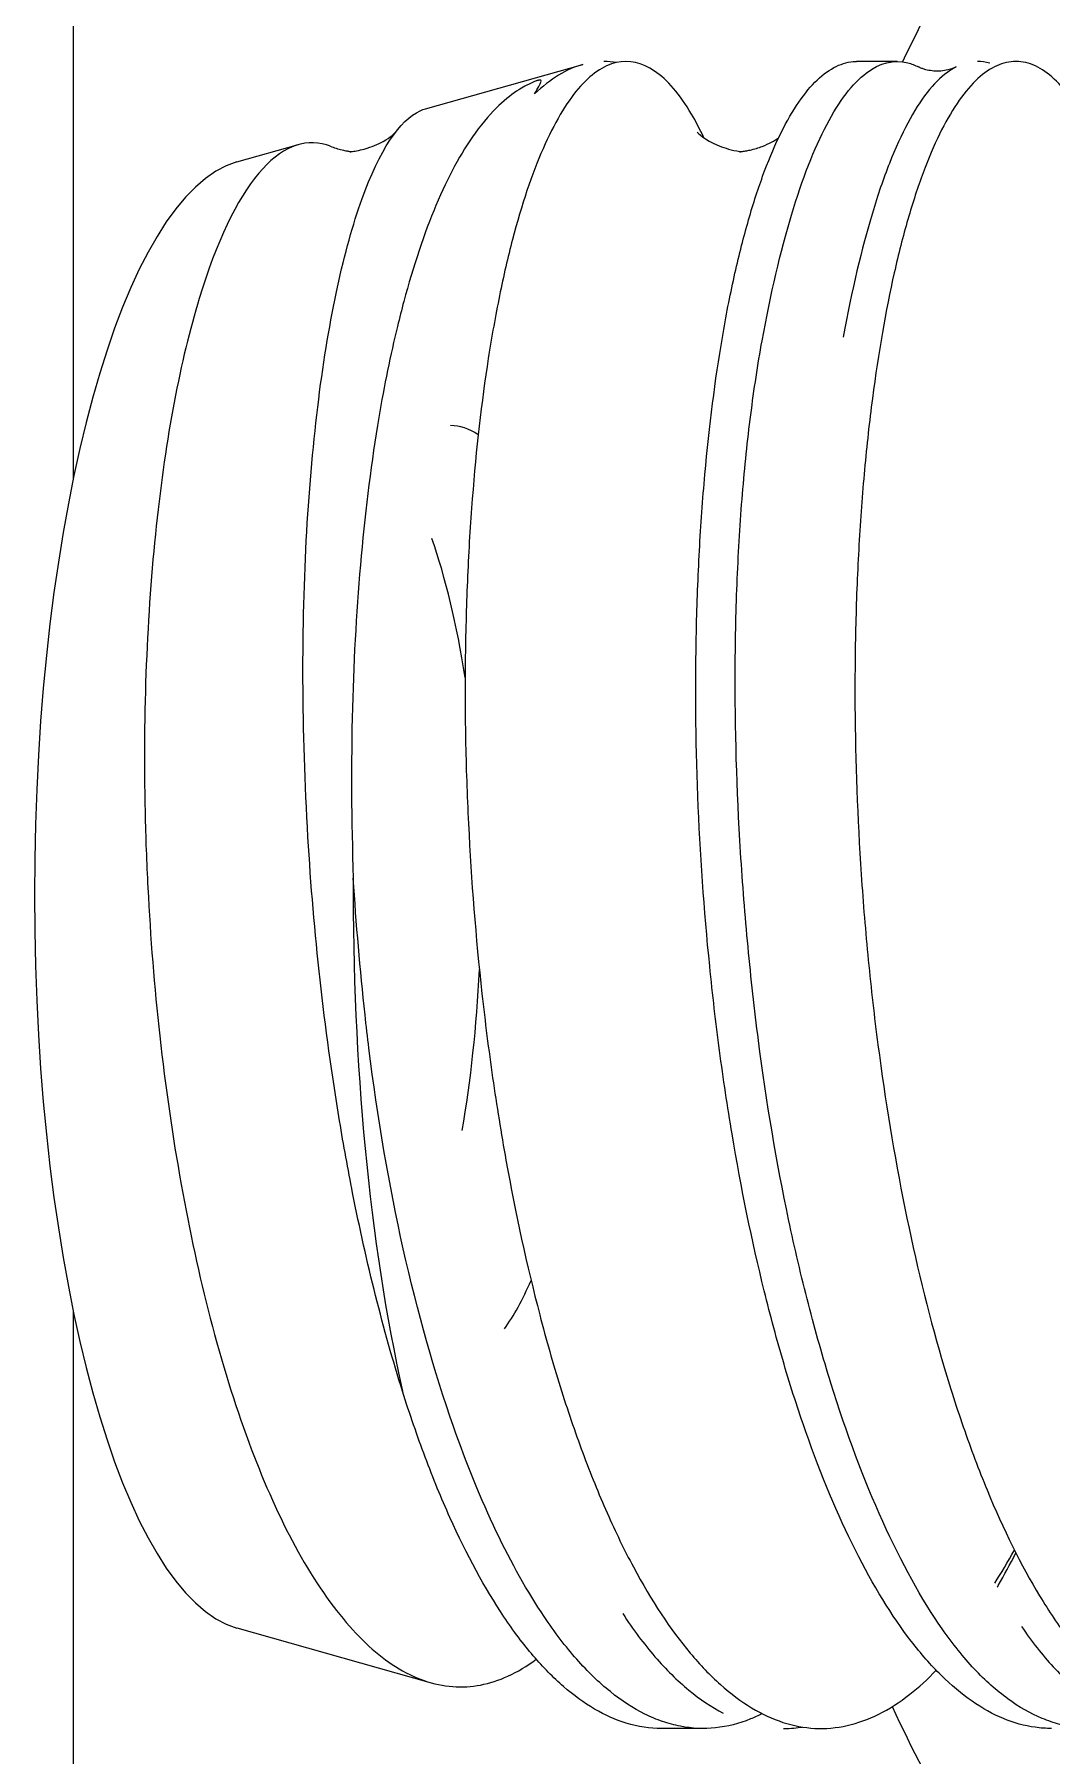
# Model space of a CAD drawing. Header units: millimetres. Extents: x 0 to 7722, y 0 to 5460.
# Drawn here: x 1157.17 to 1177.08, y 3497.14 to 3530.83 of the extents above; entities that cross this region are included whole.
import ezdxf

# ---------------------------------------------------------------- set-up
doc = ezdxf.new("R2010")
doc.units = ezdxf.units.MM
doc.header["$LTSCALE"] = 5
doc.layers.get('0').update_dxf_attribs({"linetype": 'CONTINUOUS'})

msp = doc.modelspace()

# ---------------------------------------------------------------- linework, layer by layer
for p, q in [((1157.931, 3551.483), (1157.931, 3522.116)), ((1164.828, 3529.372), (1167.906, 3530.24)), ((1174.06, 3530.298), (1173.268, 3530.298)), ((1161.139, 3528.332), (1162.343, 3528.671)), ((1157.931, 3505.85), (1157.931, 3476.483)), ((1161.139, 3499.635), (1164.937, 3498.563)), ((1170.267, 3497.668), (1169.453, 3497.668))]:
    msp.add_line(p, q)
for start, end in [(146.6336, 154.2215), (205.0666, 213.3664)]:
    msp.add_arc((1207.931, 3513.983), 37.5, start, end)
for centre, major_axis, start_param, end_param in [((1168.321, 3513.983), (0, 16.315), 0.084585, 0.280003), ((1168.321, 3513.983), (0, 16.315), 6.23272, 6.283185), ((1161.505, 3513.983), (0, -14.4), 3.226178, 6.1986), ((1165.319, 3513.983), (0, 9.188), 6.085914, 6.283185), ((1163.156, 3513.983), (0, -9.188), 2.052418, 2.432874), ((1168.321, 3513.983), (0, -16.315), 4.69225, 5.35026), ((1163.156, 3513.983), (0, -9.188), 1.044814, 1.41124), ((1165.319, 3513.983), (0, -9.187), 0.391352, 0.607148)]:
    msp.add_ellipse(centre, major_axis=major_axis, ratio=0.300706, start_param=start_param, end_param=end_param)
for points, knots in [([(1170.036, 3529.269), (1169.921, 3529.462), (1169.803, 3529.63), (1169.682, 3529.771), (1169.561, 3529.912), (1169.436, 3530.026), (1169.312, 3530.11), (1169.064, 3530.279), (1168.814, 3530.334), (1168.562, 3530.276), (1168.437, 3530.247), (1168.31, 3530.189), (1168.185, 3530.103), (1168.061, 3530.016), (1167.938, 3529.903), (1167.818, 3529.762), (1167.579, 3529.48), (1167.348, 3529.09), (1167.129, 3528.59), (1166.91, 3528.089), (1166.711, 3527.495), (1166.531, 3526.81), (1166.441, 3526.467), (1166.357, 3526.102), (1166.278, 3525.713), (1166.198, 3525.324), (1166.125, 3524.912), (1166.058, 3524.487), (1165.925, 3523.635), (1165.82, 3522.719), (1165.744, 3521.739), (1165.706, 3521.249), (1165.675, 3520.739), (1165.652, 3520.223), (1165.63, 3519.708), (1165.615, 3519.184), (1165.608, 3518.653), (1165.602, 3518.122), (1165.603, 3517.584), (1165.613, 3517.038), (1165.623, 3516.493), (1165.642, 3515.938), (1165.67, 3515.379), (1165.724, 3514.261), (1165.812, 3513.152), (1165.934, 3512.051), (1165.995, 3511.5), (1166.065, 3510.952), (1166.143, 3510.405), (1166.222, 3509.859), (1166.309, 3509.318), (1166.404, 3508.79), (1166.593, 3507.736), (1166.813, 3506.727), (1167.065, 3505.764), (1167.191, 3505.282), (1167.325, 3504.81), (1167.466, 3504.359), (1167.606, 3503.909), (1167.753, 3503.478), (1167.906, 3503.066), (1168.059, 3502.655), (1168.218, 3502.262), (1168.383, 3501.889), (1168.548, 3501.516), (1168.72, 3501.161), (1168.898, 3500.829), (1169.253, 3500.166), (1169.623, 3499.606), (1170.009, 3499.145), (1170.202, 3498.914), (1170.399, 3498.709), (1170.6, 3498.529), (1170.802, 3498.349), (1171.006, 3498.197), (1171.21, 3498.074), (1171.618, 3497.828), (1172.031, 3497.693), (1172.45, 3497.671), (1172.66, 3497.66), (1172.871, 3497.678), (1173.08, 3497.725), (1173.288, 3497.771), (1173.494, 3497.846), (1173.699, 3497.948), (1173.904, 3498.05), (1174.108, 3498.18), (1174.309, 3498.338), (1174.483, 3498.473), (1174.656, 3498.63), (1174.826, 3498.807)], [0, 0, 0, 0, 0.00048828, 0.00048828, 0.00048828, 0.00097656, 0.00097656, 0.00097656, 0.00195313, 0.00195313, 0.00195313, 0.00244141, 0.00244141, 0.00244141, 0.00292969, 0.00292969, 0.00292969, 0.00390625, 0.00390625, 0.00390625, 0.00488281, 0.00488281, 0.00488281, 0.00537109, 0.00537109, 0.00537109, 0.00585938, 0.00585938, 0.00585938, 0.00683594, 0.00683594, 0.00683594, 0.00732422, 0.00732422, 0.00732422, 0.0078125, 0.0078125, 0.0078125, 0.00830078, 0.00830078, 0.00830078, 0.00878906, 0.00878906, 0.00878906, 0.00976563, 0.00976563, 0.00976563, 0.01025391, 0.01025391, 0.01025391, 0.01074219, 0.01074219, 0.01074219, 0.01171875, 0.01171875, 0.01171875, 0.01220703, 0.01220703, 0.01220703, 0.01269531, 0.01269531, 0.01269531, 0.01318359, 0.01318359, 0.01318359, 0.01367188, 0.01367188, 0.01367188, 0.01464844, 0.01464844, 0.01464844, 0.01513672, 0.01513672, 0.01513672, 0.015625, 0.015625, 0.015625, 0.01660156, 0.01660156, 0.01660156, 0.01708984, 0.01708984, 0.01708984, 0.01757813, 0.01757813, 0.01757813, 0.01806641, 0.01806641, 0.01806641, 0.01848555, 0.01848555, 0.01848555, 0.01848555]), ([(1171.417, 3524.829), (1171.586, 3525.753), (1171.778, 3526.573), (1171.992, 3527.289), (1172.206, 3528.004), (1172.437, 3528.593), (1172.682, 3529.059), (1172.805, 3529.293), (1172.931, 3529.495), (1173.062, 3529.666), (1173.192, 3529.836), (1173.324, 3529.971), (1173.457, 3530.072), (1173.723, 3530.274), (1173.994, 3530.342), (1174.271, 3530.271)], [0, 0, 0, 0, 0.25, 0.25, 0.25, 0.5, 0.5, 0.5, 0.625, 0.625, 0.625, 0.75, 0.75, 0.75, 1, 1, 1, 1]), ([(1177.083, 3497.668), (1176.975, 3497.668), (1176.868, 3497.676), (1176.761, 3497.691), (1176.344, 3497.749), (1175.933, 3497.92), (1175.526, 3498.203), (1175.323, 3498.344), (1175.12, 3498.514), (1174.92, 3498.711), (1174.721, 3498.908), (1174.527, 3499.13), (1174.336, 3499.377), (1173.955, 3499.871), (1173.591, 3500.463), (1173.242, 3501.157), (1172.893, 3501.852), (1172.57, 3502.626), (1172.273, 3503.473), (1172.125, 3503.897), (1171.982, 3504.34), (1171.846, 3504.802), (1171.71, 3505.264), (1171.58, 3505.746), (1171.459, 3506.236), (1171.217, 3507.216), (1171.007, 3508.239), (1170.829, 3509.306), (1170.739, 3509.839), (1170.657, 3510.387), (1170.584, 3510.936), (1170.511, 3511.485), (1170.447, 3512.036), (1170.392, 3512.588), (1170.28, 3513.692), (1170.203, 3514.804), (1170.16, 3515.919), (1170.117, 3517.034), (1170.108, 3518.117), (1170.131, 3519.168), (1170.143, 3519.693), (1170.163, 3520.211), (1170.19, 3520.721), (1170.218, 3521.23), (1170.254, 3521.73), (1170.297, 3522.211), (1170.384, 3523.171), (1170.498, 3524.066), (1170.639, 3524.895), (1170.709, 3525.309), (1170.787, 3525.709), (1170.87, 3526.083), (1170.953, 3526.458), (1171.041, 3526.808), (1171.135, 3527.136), (1171.228, 3527.464), (1171.326, 3527.769), (1171.428, 3528.05), (1171.531, 3528.332), (1171.639, 3528.591), (1171.75, 3528.824), (1171.973, 3529.289), (1172.208, 3529.644), (1172.45, 3529.89), (1172.572, 3530.013), (1172.695, 3530.109), (1172.821, 3530.177), (1172.946, 3530.245), (1173.073, 3530.285), (1173.198, 3530.295), (1173.222, 3530.297), (1173.245, 3530.298), (1173.268, 3530.298)], [0.96557061, 0.96557061, 0.96557061, 0.96557061, 0.96582031, 0.96582031, 0.96582031, 0.96679688, 0.96679688, 0.96679688, 0.96728516, 0.96728516, 0.96728516, 0.96777344, 0.96777344, 0.96777344, 0.96875, 0.96875, 0.96875, 0.96972656, 0.96972656, 0.96972656, 0.97021484, 0.97021484, 0.97021484, 0.97070313, 0.97070313, 0.97070313, 0.97167969, 0.97167969, 0.97167969, 0.97216797, 0.97216797, 0.97216797, 0.97265625, 0.97265625, 0.97265625, 0.97363281, 0.97363281, 0.97363281, 0.97460938, 0.97460938, 0.97460938, 0.97509766, 0.97509766, 0.97509766, 0.97558594, 0.97558594, 0.97558594, 0.9765625, 0.9765625, 0.9765625, 0.97705078, 0.97705078, 0.97705078, 0.97753906, 0.97753906, 0.97753906, 0.97802734, 0.97802734, 0.97802734, 0.97851563, 0.97851563, 0.97851563, 0.97949219, 0.97949219, 0.97949219, 0.97998047, 0.97998047, 0.97998047, 0.98046875, 0.98046875, 0.98046875, 0.980559, 0.980559, 0.980559, 0.980559]), ([(1175.214, 3530.191), (1175.157, 3530.162), (1175.1, 3530.127), (1175.043, 3530.085), (1174.772, 3529.886), (1174.514, 3529.554), (1174.268, 3529.093), (1174.145, 3528.862), (1174.024, 3528.598), (1173.908, 3528.302), (1173.792, 3528.006), (1173.681, 3527.682), (1173.575, 3527.331), (1173.364, 3526.63), (1173.174, 3525.822), (1173.005, 3524.904)], [0.1979746, 0.1979746, 0.1979746, 0.1979746, 0.25, 0.25, 0.25, 0.5, 0.5, 0.5, 0.625, 0.625, 0.625, 0.75, 0.75, 0.75, 1, 1, 1, 1]), ([(1177.911, 3528.804), (1177.875, 3528.881), (1177.838, 3528.955), (1177.801, 3529.026), (1177.687, 3529.243), (1177.571, 3529.432), (1177.452, 3529.593), (1177.215, 3529.916), (1176.97, 3530.129), (1176.718, 3530.231), (1176.593, 3530.282), (1176.466, 3530.304), (1176.34, 3530.297), (1176.214, 3530.29), (1176.089, 3530.255), (1175.964, 3530.192), (1175.84, 3530.129), (1175.717, 3530.038), (1175.594, 3529.919), (1175.472, 3529.799), (1175.35, 3529.65), (1175.233, 3529.475), (1174.997, 3529.125), (1174.775, 3528.672), (1174.568, 3528.117), (1174.465, 3527.839), (1174.365, 3527.534), (1174.27, 3527.206), (1174.175, 3526.878), (1174.086, 3526.529), (1174.003, 3526.16), (1173.837, 3525.421), (1173.693, 3524.603), (1173.576, 3523.702), (1173.517, 3523.252), (1173.465, 3522.785), (1173.422, 3522.307), (1173.378, 3521.83), (1173.341, 3521.339), (1173.313, 3520.836), (1173.284, 3520.334), (1173.263, 3519.818), (1173.25, 3519.29), (1173.237, 3518.762), (1173.232, 3518.22), (1173.235, 3517.678), (1173.242, 3516.592), (1173.283, 3515.493), (1173.357, 3514.381), (1173.395, 3513.824), (1173.441, 3513.262), (1173.496, 3512.704), (1173.551, 3512.146), (1173.613, 3511.595), (1173.685, 3511.049), (1173.827, 3509.959), (1174.002, 3508.893), (1174.213, 3507.852), (1174.424, 3506.811), (1174.662, 3505.83), (1174.93, 3504.909), (1175.064, 3504.448), (1175.205, 3504.002), (1175.354, 3503.572), (1175.503, 3503.142), (1175.66, 3502.727), (1175.821, 3502.337), (1176.143, 3501.557), (1176.485, 3500.866), (1176.849, 3500.263), (1177.032, 3499.962), (1177.221, 3499.682), (1177.412, 3499.429), (1177.604, 3499.177), (1177.798, 3498.951), (1177.995, 3498.753), (1178.388, 3498.355), (1178.793, 3498.063), (1179.21, 3497.882), (1179.627, 3497.701), (1180.043, 3497.636), (1180.458, 3497.683), (1180.666, 3497.706), (1180.874, 3497.758), (1181.082, 3497.839), (1181.29, 3497.919), (1181.497, 3498.029), (1181.701, 3498.165), (1181.957, 3498.337), (1182.209, 3498.55), (1182.456, 3498.806)], [0.02962522, 0.02962522, 0.02962522, 0.02962522, 0.02978516, 0.02978516, 0.02978516, 0.03027344, 0.03027344, 0.03027344, 0.03125, 0.03125, 0.03125, 0.03173828, 0.03173828, 0.03173828, 0.03222656, 0.03222656, 0.03222656, 0.03271484, 0.03271484, 0.03271484, 0.03320313, 0.03320313, 0.03320313, 0.03417969, 0.03417969, 0.03417969, 0.03466797, 0.03466797, 0.03466797, 0.03515625, 0.03515625, 0.03515625, 0.03613281, 0.03613281, 0.03613281, 0.03662109, 0.03662109, 0.03662109, 0.03710938, 0.03710938, 0.03710938, 0.03759766, 0.03759766, 0.03759766, 0.03808594, 0.03808594, 0.03808594, 0.0390625, 0.0390625, 0.0390625, 0.03955078, 0.03955078, 0.03955078, 0.04003906, 0.04003906, 0.04003906, 0.04101563, 0.04101563, 0.04101563, 0.04199219, 0.04199219, 0.04199219, 0.04248047, 0.04248047, 0.04248047, 0.04296875, 0.04296875, 0.04296875, 0.04394531, 0.04394531, 0.04394531, 0.04443359, 0.04443359, 0.04443359, 0.04492188, 0.04492188, 0.04492188, 0.04589844, 0.04589844, 0.04589844, 0.046875, 0.046875, 0.046875, 0.04736328, 0.04736328, 0.04736328, 0.04785156, 0.04785156, 0.04785156, 0.04846585, 0.04846585, 0.04846585, 0.04846585]), ([(1174.621, 3530.137), (1174.609, 3530.14), (1174.598, 3530.143), (1174.576, 3530.15), (1174.565, 3530.154), (1174.545, 3530.161), (1174.536, 3530.165), (1174.518, 3530.172), (1174.509, 3530.176), (1174.494, 3530.183), (1174.487, 3530.187), (1174.481, 3530.19)], [0.06170006, 0.06170006, 0.06170006, 0.06170006, 0.07316324, 0.07316324, 0.08462641, 0.08462641, 0.09608959, 0.09608959, 0.10755277, 0.10755277, 0.11901594, 0.11901594, 0.11901594, 0.11901594]), ([(1175.214, 3530.191), (1175.193, 3530.181), (1175.165, 3530.168), (1175.099, 3530.145), (1175.061, 3530.134), (1174.976, 3530.117), (1174.93, 3530.111), (1174.837, 3530.107), (1174.789, 3530.109), (1174.7, 3530.119), (1174.658, 3530.127), (1174.621, 3530.137)], [6.1656512, 6.1656512, 6.1656512, 6.1656512, 6.2014957, 6.2014957, 6.2373402, 6.2373402, 6.2731847, 6.2731847, 6.3090291, 6.3090291, 6.3448736, 6.3448736, 6.3448736, 6.3448736]), ([(1166.965, 3529.663), (1167.03, 3529.783), (1167.074, 3529.853), (1167.093, 3529.906), (1167.099, 3529.926), (1167.079, 3529.933), (1167.072, 3529.934), (1167.059, 3529.933), (1167.054, 3529.933), (1167.043, 3529.931), (1167.039, 3529.93), (1167.03, 3529.927), (1167.026, 3529.926), (1167.016, 3529.923), (1167.011, 3529.922), (1166.998, 3529.917), (1166.991, 3529.915), (1166.968, 3529.906), (1166.951, 3529.9), (1166.833, 3529.849), (1166.705, 3529.774), (1166.429, 3529.597), (1166.128, 3529.349), (1165.24, 3528.117), (1164.782, 3527.002), (1164.361, 3525.439), (1164.32, 3525.277), (1164.28, 3525.113)], [-3.184967, -3.184967, -3.184967, -3.184967, -3.000695, -3.000695, -2.93929, -2.93929, -2.923405, -2.923405, -2.916992, -2.916992, -2.913415, -2.913415, -2.910525, -2.910525, -2.907299, -2.907299, -2.902334, -2.902334, -2.890562, -2.890562, -2.81394, -2.81394, -2.463583, -2.463583, -1.862405, -1.862405, -1.794698, -1.794698, -1.794698, -1.794698]), ([(1164.379, 3504.268), (1164.003, 3505.466), (1163.676, 3506.772), (1163.311, 3508.615), (1163.226, 3509.085), (1162.846, 3511.375), (1162.639, 3513.253), (1162.404, 3517.21), (1162.4, 3519.24), (1162.558, 3522.01), (1162.637, 3522.877), (1162.94, 3525.289), (1163.234, 3526.625), (1163.928, 3528.558), (1164.325, 3529.152), (1164.76, 3529.35), (1164.794, 3529.362), (1164.828, 3529.372)], [0.000001, 0.000001, 0.000001, 0.000001, 0.441689, 0.441689, 0.589794, 0.589794, 1.154413, 1.154413, 1.789736, 1.789736, 2.104369, 2.104369, 2.734232, 2.734232, 3.355104, 3.355104, 3.407518, 3.407518, 3.407518, 3.407518]), ([(1162.965, 3528.639), (1162.941, 3528.648), (1162.916, 3528.657), (1162.441, 3528.802), (1161.986, 3528.611), (1161.133, 3527.595), (1160.734, 3526.762), (1160.032, 3524.447), (1159.742, 3522.931), (1159.375, 3519.477), (1159.297, 3517.571), (1159.35, 3515.112), (1159.369, 3514.619), (1159.444, 3513.154), (1159.521, 3512.182), (1159.738, 3510.232), (1159.878, 3509.259), (1160.211, 3507.406), (1160.401, 3506.53), (1160.841, 3504.832), (1161.094, 3504.019), (1161.633, 3502.563), (1161.916, 3501.918), (1162.533, 3500.75), (1162.867, 3500.237), (1163.548, 3499.416), (1163.892, 3499.102), (1164.611, 3498.647), (1164.987, 3498.515), (1165.726, 3498.461), (1166.086, 3498.53), (1166.63, 3498.778), (1166.815, 3498.888), (1166.998, 3499.023)], [9.42324, 9.42324, 9.42324, 9.42324, 9.478346, 9.478346, 10.479907, 10.479907, 11.503406, 11.503406, 12.625925, 12.625925, 13.749338, 13.749338, 14.028716, 14.028716, 14.578933, 14.578933, 15.14881, 15.14881, 15.702353, 15.702353, 16.283547, 16.283547, 16.840043, 16.840043, 17.424813, 17.424813, 17.985198, 17.985198, 18.573447, 18.573447, 19.1368, 19.1368, 19.430609, 19.430609, 19.430609, 19.430609]), ([(1162.965, 3528.639), (1163.037, 3528.611), (1163.116, 3528.586), (1163.23, 3528.56), (1163.262, 3528.553), (1163.317, 3528.543), (1163.341, 3528.54), (1163.375, 3528.535), (1163.378, 3528.534), (1163.382, 3528.534)], [0, 0, 0, 0, 0.0636175, 0.0636175, 0.0874591, 0.0874591, 0.1053592, 0.1053592, 0.1072754, 0.1072754, 0.1072754, 0.1072754]), ([(1163.347, 3528.53), (1163.347, 3528.53), (1163.347, 3528.53), (1163.348, 3528.53), (1163.348, 3528.53), (1163.349, 3528.53), (1163.35, 3528.53), (1163.351, 3528.53), (1163.351, 3528.53), (1163.352, 3528.53), (1163.352, 3528.53), (1163.353, 3528.53), (1163.353, 3528.53), (1163.354, 3528.53), (1163.354, 3528.531), (1163.355, 3528.531), (1163.355, 3528.531), (1163.356, 3528.531), (1163.356, 3528.531), (1163.358, 3528.531), (1163.359, 3528.531), (1163.362, 3528.531), (1163.363, 3528.532), (1163.366, 3528.532), (1163.367, 3528.532), (1163.37, 3528.532), (1163.372, 3528.533), (1163.396, 3528.536), (1163.41, 3528.538), (1163.445, 3528.543), (1163.462, 3528.546), (1163.531, 3528.559), (1163.582, 3528.571), (1163.778, 3528.625), (1163.902, 3528.679), (1164.148, 3528.816), (1164.222, 3528.889), (1164.24, 3528.909)], [0.1870016, 0.1870016, 0.1870016, 0.1870016, 0.1884317, 0.1884317, 0.1896306, 0.1896306, 0.1904291, 0.1904291, 0.1906284, 0.1906284, 0.1907489, 0.1907489, 0.190874, 0.190874, 0.1909743, 0.1909743, 0.1910748, 0.1910748, 0.1911748, 0.1911748, 0.1915754, 0.1915754, 0.1919779, 0.1919779, 0.1923796, 0.1923796, 0.1931904, 0.1931904, 0.2060267, 0.2060267, 0.2187417, 0.2187417, 0.2568924, 0.2568924, 0.3716296, 0.3716296, 0.5524826, 0.5524826, 0.5524826, 0.5524826]), ([(1170.149, 3528.913), (1170.149, 3528.913), (1170.149, 3528.913), (1170.151, 3528.911), (1170.275, 3528.767), (1170.694, 3528.599), (1170.813, 3528.562), (1170.993, 3528.536), (1171.002, 3528.535), (1171.012, 3528.534)], [0.6136854, 0.6136854, 0.6136854, 0.6136854, 0.6160125, 0.6160125, 0.890178, 0.890178, 0.9982424, 0.9982424, 1.003515, 1.003515, 1.003515, 1.003515]), ([(1170.977, 3528.53), (1170.977, 3528.53), (1170.977, 3528.53), (1170.977, 3528.53), (1170.977, 3528.53), (1170.98, 3528.53), (1170.981, 3528.53), (1170.982, 3528.53), (1170.982, 3528.53), (1170.983, 3528.53), (1170.983, 3528.53), (1170.984, 3528.53), (1170.984, 3528.531), (1170.984, 3528.531), (1170.985, 3528.531), (1170.989, 3528.531), (1170.994, 3528.532), (1170.999, 3528.532), (1171.001, 3528.533), (1171.045, 3528.538), (1171.064, 3528.541), (1171.123, 3528.552), (1171.152, 3528.557), (1171.266, 3528.583), (1171.348, 3528.609), (1171.558, 3528.688), (1171.665, 3528.751), (1171.74, 3528.802)], [1.0842122, 1.0842122, 1.0842122, 1.0842122, 1.084637, 1.084637, 1.0873329, 1.0873329, 1.087859, 1.087859, 1.0879924, 1.0879924, 1.0880767, 1.0880767, 1.0881613, 1.0881613, 1.0882459, 1.0882459, 1.0895024, 1.0895024, 1.090185, 1.090185, 1.1120955, 1.1120955, 1.1335842, 1.1335842, 1.1980924, 1.1980924, 1.3232343, 1.3232343, 1.3232343, 1.3232343]), ([(1164.28, 3525.113), (1164.144, 3524.557), (1164.022, 3523.961), (1163.628, 3521.629), (1163.453, 3519.702), (1163.37, 3516.557), (1163.376, 3515.437), (1163.416, 3514.312)], [-2.795265, -2.795265, -2.795265, -2.795265, -2.556386, -2.556386, -1.912212, -1.912212, -1.567852, -1.567852, -1.567852, -1.567852]), ([(1171.346, 3511.137), (1171.268, 3511.744), (1171.2, 3512.354), (1171.142, 3512.968), (1171.083, 3513.581), (1171.035, 3514.201), (1170.996, 3514.816), (1170.92, 3516.046), (1170.885, 3517.249), (1170.891, 3518.427), (1170.892, 3518.721), (1170.896, 3519.014), (1170.903, 3519.305), (1170.91, 3519.596), (1170.919, 3519.886), (1170.931, 3520.171), (1170.955, 3520.741), (1170.989, 3521.293), (1171.033, 3521.828), (1171.077, 3522.363), (1171.131, 3522.881), (1171.195, 3523.381), (1171.259, 3523.882), (1171.333, 3524.367), (1171.417, 3524.829)], [0, 0, 0, 0, 0.125, 0.125, 0.125, 0.25, 0.25, 0.25, 0.5, 0.5, 0.5, 0.5625, 0.5625, 0.5625, 0.625, 0.625, 0.625, 0.75, 0.75, 0.75, 0.875, 0.875, 0.875, 1, 1, 1, 1]), ([(1167.151, 3499.858), (1166.498, 3500.831), (1165.897, 3502.094), (1165.002, 3504.648), (1164.672, 3505.816), (1164.115, 3508.307), (1163.889, 3509.626), (1163.721, 3510.983), (1163.694, 3511.201), (1163.669, 3511.42), (1163.645, 3511.639)], [8.767036, 8.767036, 8.767036, 8.767036, 9.342754, 9.342754, 9.755224, 9.755224, 10.170403, 10.170403, 10.170403, 10.23716, 10.23716, 10.23716, 10.23716]), ([(1174.942, 3499.617), (1174.535, 3500.203), (1174.147, 3500.904), (1173.778, 3501.72), (1173.409, 3502.535), (1173.072, 3503.439), (1172.763, 3504.428), (1172.609, 3504.923), (1172.462, 3505.439), (1172.323, 3505.977), (1172.185, 3506.516), (1172.056, 3507.066), (1171.937, 3507.628), (1171.7, 3508.752), (1171.502, 3509.921), (1171.346, 3511.137)], [0, 0, 0, 0, 0.25, 0.25, 0.25, 0.5, 0.5, 0.5, 0.625, 0.625, 0.625, 0.75, 0.75, 0.75, 1, 1, 1, 1]), ([(1169.453, 3497.668), (1169.222, 3497.668), (1168.99, 3497.703), (1168.758, 3497.774), (1168.549, 3497.837), (1168.341, 3497.93), (1168.136, 3498.049), (1167.931, 3498.169), (1167.729, 3498.316), (1167.53, 3498.489), (1167.33, 3498.663), (1167.133, 3498.863), (1166.939, 3499.091), (1166.744, 3499.318), (1166.551, 3499.575), (1166.365, 3499.854), (1165.991, 3500.412), (1165.639, 3501.062), (1165.306, 3501.801), (1165.14, 3502.17), (1164.978, 3502.564), (1164.823, 3502.978), (1164.668, 3503.392), (1164.52, 3503.822), (1164.379, 3504.268)], [0.995550458, 0.995550458, 0.995550458, 0.995550458, 0.99609375, 0.99609375, 0.99609375, 0.996582031, 0.996582031, 0.996582031, 0.997070313, 0.997070313, 0.997070313, 0.997558594, 0.997558594, 0.997558594, 0.998046875, 0.998046875, 0.998046875, 0.999023438, 0.999023438, 0.999023438, 0.999511719, 0.999511719, 0.999511719, 1, 1, 1, 1]), ([(1176.017, 3500.431), (1176.025, 3500.443), (1176.032, 3500.456), (1176.039, 3500.468), (1176.156, 3500.67), (1176.271, 3500.882), (1176.384, 3501.105)], [0.0195115662, 0.0195115662, 0.0195115662, 0.0195115662, 0.01953125, 0.01953125, 0.01953125, 0.0198484445, 0.0198484445, 0.0198484445, 0.0198484445]), ([(1171.417, 3497.959), (1171.341, 3497.92), (1171.265, 3497.885), (1171.189, 3497.854), (1170.737, 3497.67), (1170.28, 3497.622), (1169.817, 3497.712), (1169.701, 3497.734), (1169.584, 3497.766), (1169.469, 3497.805), (1169.353, 3497.845), (1169.238, 3497.894), (1169.124, 3497.95), (1168.896, 3498.063), (1168.67, 3498.21), (1168.447, 3498.389), (1168.225, 3498.568), (1168.005, 3498.779), (1167.788, 3499.025), (1167.571, 3499.27), (1167.358, 3499.549), (1167.151, 3499.858)], [0.2079968, 0.2079968, 0.2079968, 0.2079968, 0.25, 0.25, 0.25, 0.5, 0.5, 0.5, 0.5625, 0.5625, 0.5625, 0.625, 0.625, 0.625, 0.75, 0.75, 0.75, 0.875, 0.875, 0.875, 1, 1, 1, 1]), ([(1168.689, 3499.916), (1168.894, 3499.604), (1169.105, 3499.323), (1169.32, 3499.073), (1169.536, 3498.824), (1169.757, 3498.605), (1169.982, 3498.42), (1170.204, 3498.237), (1170.428, 3498.087), (1170.653, 3497.971)], [0, 0, 0, 0, 0.125, 0.125, 0.125, 0.25, 0.25, 0.25, 0.3736798, 0.3736798, 0.3736798, 0.3736798]), ([(1176.494, 3499.665), (1176.696, 3499.369), (1176.904, 3499.106), (1177.117, 3498.874), (1177.329, 3498.642), (1177.548, 3498.442), (1177.771, 3498.275), (1177.931, 3498.155), (1178.093, 3498.053), (1178.255, 3497.969)], [0, 0, 0, 0, 0.125, 0.125, 0.125, 0.25, 0.25, 0.25, 0.3400399, 0.3400399, 0.3400399, 0.3400399]), ([(1179.033, 3497.966), (1179.015, 3497.957), (1178.996, 3497.947), (1178.978, 3497.939), (1178.521, 3497.717), (1178.06, 3497.631), (1177.594, 3497.683), (1177.478, 3497.696), (1177.361, 3497.718), (1177.245, 3497.748), (1177.13, 3497.778), (1177.015, 3497.817), (1176.901, 3497.865), (1176.672, 3497.959), (1176.448, 3498.088), (1176.226, 3498.249), (1176.004, 3498.41), (1175.786, 3498.605), (1175.571, 3498.833), (1175.356, 3499.062), (1175.146, 3499.324), (1174.942, 3499.617)], [0.2399548, 0.2399548, 0.2399548, 0.2399548, 0.25, 0.25, 0.25, 0.5, 0.5, 0.5, 0.5625, 0.5625, 0.5625, 0.625, 0.625, 0.625, 0.75, 0.75, 0.75, 0.875, 0.875, 0.875, 1, 1, 1, 1]), ([(1171.838, 3497.668), (1171.906, 3497.668), (1171.974, 3497.671), (1172.041, 3497.677), (1172.096, 3497.682), (1172.15, 3497.689), (1172.204, 3497.697)], [0.58845338, 0.58845338, 0.58845338, 0.58845338, 0.625, 0.625, 0.625, 0.65428794, 0.65428794, 0.65428794, 0.65428794])]:
    msp.add_open_spline(points, degree=3, knots=knots)
for points in [[(1174.271, 3530.271), (1174.341, 3530.253), (1174.411, 3530.226), (1174.481, 3530.19)], [(1175.872, 3530.264), (1175.792, 3530.287), (1175.712, 3530.298), (1175.632, 3530.298)], [(1170.277, 3528.804), (1170.199, 3528.972), (1170.118, 3529.126), (1170.036, 3529.269)], [(1163.645, 3511.639), (1163.549, 3512.525), (1163.472, 3513.419), (1163.416, 3514.312)], [(1175.97, 3500.515), (1176.095, 3500.706), (1176.226, 3500.922), (1176.356, 3501.16)]]:
    msp.add_open_spline(points, degree=3)

doc.saveas('drawing.dxf')
